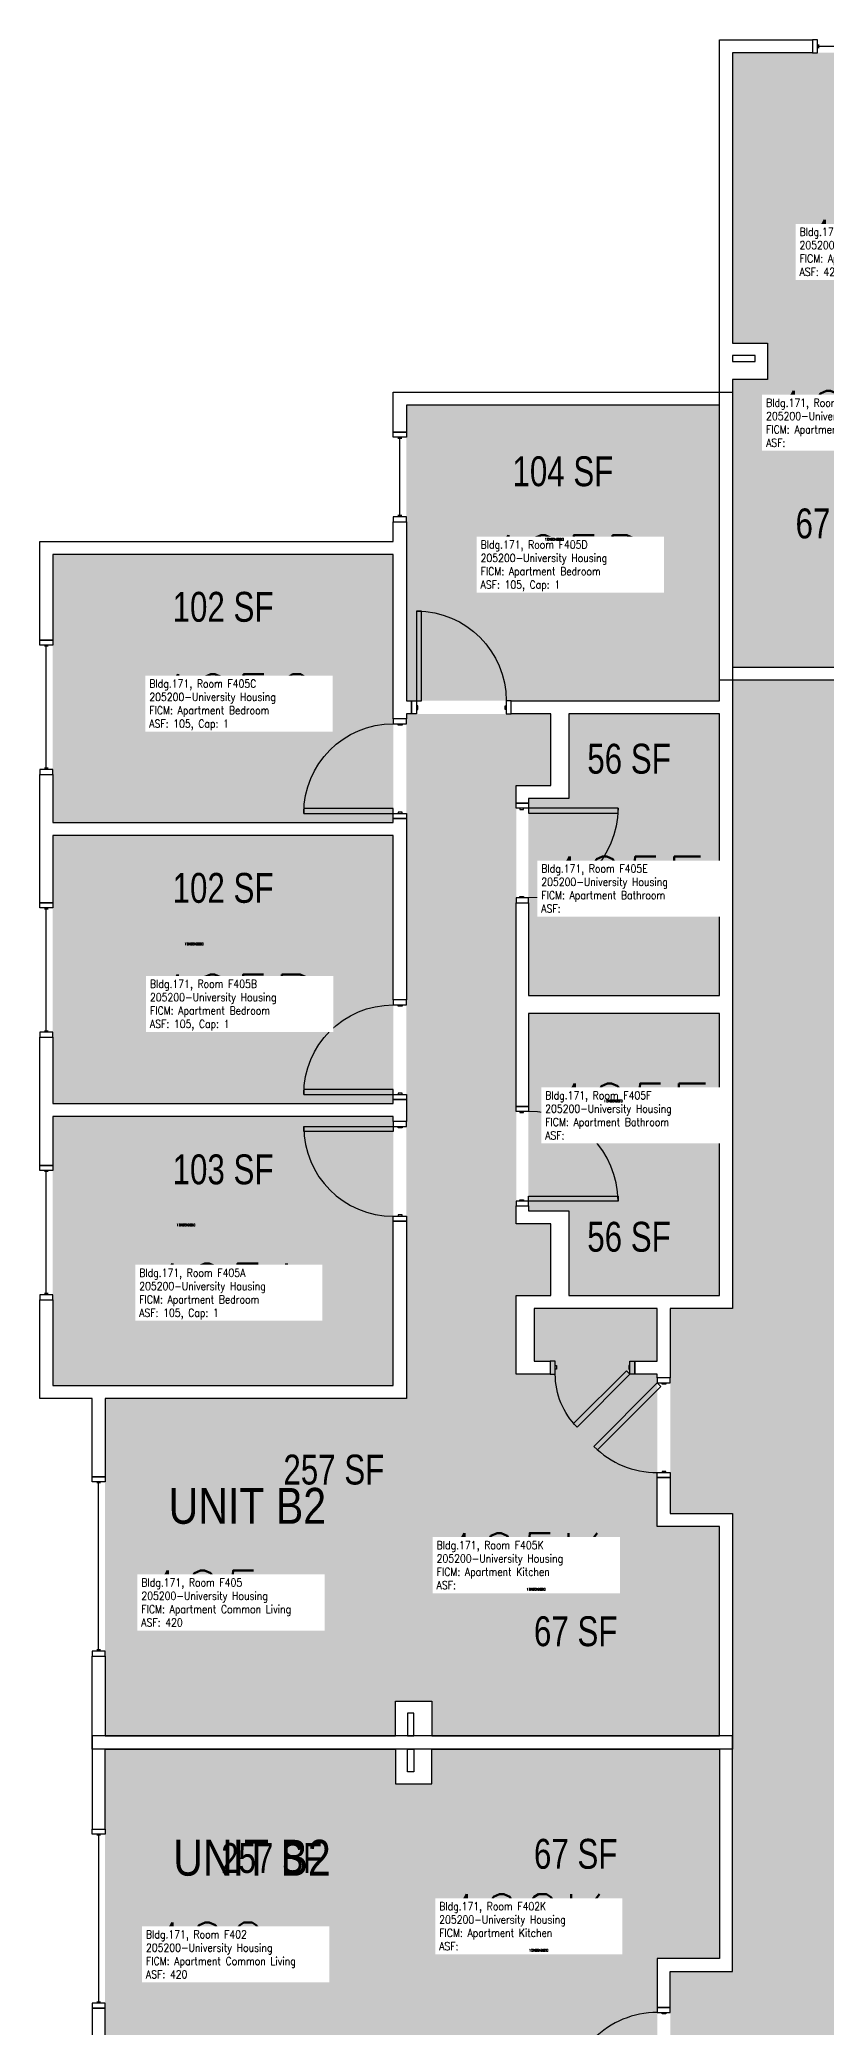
# Model space of a CAD drawing. Header units: inches. Extents: x -93 to 1643, y -75 to 1661.
# Drawn here: x -93 to 223, y 842 to 1640 of the extents above; entities that cross this region are included whole.
import ezdxf
from ezdxf.enums import TextEntityAlignment as Align

# ---------------------------------------------------------------- set-up
doc = ezdxf.new("R2010")
doc.units = ezdxf.units.IN
doc.header["$LTSCALE"] = 96
doc.header["$MEASUREMENT"] = 0
for name, color, linetype in [('A-AREA-IDEN', 1, 'Continuous'), ('A-DOOR', 2, 'Continuous'), ('A-GLAZ', 1, 'Continuous'), ('A-IDEN-RNUM', 7, 'Continuous'), ('A-IDEN-SNUM', 4, 'Continuous'), ('A-IDEN-VNUM', 4, 'Continuous'), ('A-WALL', 5, 'Continuous'), ('AREA-TEXT', 3, 'Continuous'), ('Rooms-Category-Color', 7, 'Continuous'), ('Rooms-College-Color', 7, 'Continuous'), ('Rooms-Department-Color', 7, 'Continuous'), ('Rooms-Division-Color', 7, 'Continuous'), ('Rooms-Information', 7, 'Continuous')]:
    doc.layers.add(name, color=color, linetype=linetype)
doc.styles.add('AREA', font='arial.ttf', dxfattribs={"width": 0.75, "height": 12})
doc.styles.add('ROOMSNUMBER', font='txt.shx', dxfattribs={"height": 0.03})
doc.styles.add('ROOMVNUMBER', font='simplex.shx', dxfattribs={"width": 0.85})
doc.styles.get("Standard").update_dxf_attribs({"font": 'ARIALN.TTF'})

msp = doc.modelspace()

# ---------------------------------------------------------------- hatches: boundary and pattern name
h = msp.add_hatch()
h.set_pattern_fill('ANSI31', color=256, style=0)
h.set_pattern_definition([(225, (-465.96835, 1557.48048), (-0.088388348, 0.088388348), [])])
h.paths.add_polyline_path([(117.98, 1226.01), (117.98, 1167.28), (127.19, 1167.28), (127.19, 1226.01)], flags=9)
at = {"layer": 'Rooms-Category-Color', "true_color": 0x728ef3}
for points in [[(185.12, 1634.5), (320.63, 1634.5), (320.63, 1513.5), (595.63, 1513.5), (595.63, 1455.5), (566.87, 1455.5), (566.87, 1469.37), (390.84, 1469.37), (390.84, 1455.5), (362.09, 1455.5), (362.09, 1469.37), (330.39, 1469.37), (330.39, 1455.75), (335.64, 1455.75), (335.64, 1462.12), (356.84, 1462.12), (356.84, 1412.75), (335.64, 1412.75), (335.64, 1421.75), (330.39, 1421.75), (330.39, 1412.75), (269.27, 1412.75), (269.27, 1503.25), (199.13, 1503.25), (199.13, 1517.87), (185.12, 1517.87)], [(185.12, 1503.25), (185.12, 1387.75), (269.27, 1387.75), (269.27, 1503.25)], [(179.88, 1492.99), (54.13, 1493), (54.13, 1374.25), (179.88, 1374.25)], [(-87.87, 1325.37), (-87.87, 1433), (48.88, 1433), (48.86, 1325.36), (-87.43, 1325.36)], [(-66.87, 958.5), (-66.87, 1094), (54.13, 1094), (54.13, 1369), (112.13, 1369), (112.13, 1340.25), (98.25, 1340.25), (98.25, 1164.22), (112.13, 1164.22), (112.13, 1135.47), (98.25, 1135.47), (98.25, 1103.77), (111.88, 1103.77), (111.88, 1109.02), (105.5, 1109.02), (105.5, 1130.22), (154.88, 1130.22), (154.88, 1109.02), (145.88, 1109.02), (145.88, 1103.77), (154.88, 1103.77), (154.88, 1042.64), (64.38, 1042.64), (64.38, 972.5), (49.75, 972.5), (49.75, 958.5)], [(103.13, 1334.99), (103.13, 1255.86), (179.88, 1255.86), (179.88, 1368.99), (119.38, 1369), (119.38, 1335)], [(-87.87, 1320.12), (-87.87, 1212.5), (48.86, 1212.49), (48.88, 1320.12), (-87.43, 1320.11)], [(179.88, 1248.59), (179.88, 1135.47), (119.38, 1135.47), (119.38, 1169.47), (103.13, 1169.47), (103.13, 1248.61)], [(-87.87, 1207.25), (-87.87, 1099.25), (48.88, 1099.25), (48.88, 1207.25), (-87.43, 1207.24)], [(64.38, 958.5), (179.88, 958.5), (179.88, 1042.64), (64.38, 1042.64)], [(-66.87, 953.25), (-66.87, 817.75), (54.13, 817.75), (54.13, 542.75), (112.13, 542.75), (112.13, 571.5), (98.25, 571.5), (98.25, 747.16), (112.13, 747.16), (112.13, 776.28), (98.25, 776.28), (98.25, 807.98), (111.88, 807.98), (111.88, 802.73), (105.5, 802.73), (105.5, 781.53), (154.88, 781.53), (154.88, 802.73), (145.88, 802.73), (145.88, 807.98), (154.88, 807.98), (154.88, 869.11), (64.38, 869.11), (64.38, 939.25), (49.75, 939.25), (49.75, 953.25)], [(64.38, 953.25), (179.88, 953.25), (179.88, 869.11), (64.38, 869.11)]]:
    msp.add_hatch(color=171, dxfattribs=at).paths.add_polyline_path(points)
at = {"layer": 'Rooms-Category-Color', "true_color": 0xadadad}
for points in [[(185.12, 1382.5), (274.52, 1382.5), (274.52, 1407.5), (356.84, 1407.5), (356.84, 1382.5), (685.25, 1382.5), (685.25, 1369), (693.25, 1369), (693.25, 1374), (724.88, 1374), (733.25, 1374), (733.25, 1372.5), (737.25, 1372.5), (737.25, 1477.5), (824.12, 1477.5), (824.12, 1382.5), (1192.16, 1382.5), (1192.16, 1407.5), (1274.48, 1407.5), (1274.48, 1382.5), (1363.87, 1382.5), (1363.87, 1322.5), (1138.87, 1322.5), (1138.87, 1202.75), (1051.88, 1202.75), (1051.88, 1322.5), (935.89, 1322.5), (935.89, 1286.5), (785.25, 1286.5), (785.25, 1300), (777.25, 1300), (777.25, 1295), (737.25, 1295), (737.25, 1296.5), (733.25, 1296.5), (733.25, 1286.5), (713.23, 1286.5), (622.11, 1286.5), (622.11, 1322.5), (185.12, 1322.5)], [(185.12, 211), (245.12, 211), (245.12, 332.39), (270.13, 332.39), (270.13, 414.72), (245.12, 414.72), (245.12, 1145.53), (270.13, 1145.53), (270.13, 1227.86), (245.12, 1227.86), (245.12, 1322.5), (185.12, 1322.5), (185.12, 1130.22), (160.13, 1130.22), (160.13, 1047.89), (185.12, 1047.89), (185.12, 863.86), (160.13, 863.86), (160.13, 781.53), (185.12, 781.53), (185.12, 353.5), (185.75, 353.5), (185.75, 244), (185.13, 244), (185.12, 243)]]:
    msp.add_hatch(color=253, dxfattribs=at).paths.add_polyline_path(points)
at = {"layer": 'Rooms-College-Color', "true_color": 0xadadad}
for points in [[(185.12, 1634.5), (320.63, 1634.5), (320.63, 1513.5), (595.63, 1513.5), (595.63, 1455.5), (566.87, 1455.5), (566.87, 1469.37), (390.84, 1469.37), (390.84, 1455.5), (362.09, 1455.5), (362.09, 1469.37), (330.39, 1469.37), (330.39, 1455.75), (335.64, 1455.75), (335.64, 1462.12), (356.84, 1462.12), (356.84, 1412.75), (335.64, 1412.75), (335.64, 1421.75), (330.39, 1421.75), (330.39, 1412.75), (269.27, 1412.75), (269.27, 1503.25), (199.13, 1503.25), (199.13, 1517.87), (185.12, 1517.87)], [(185.12, 1503.25), (185.12, 1387.75), (269.27, 1387.75), (269.27, 1503.25)], [(179.88, 1492.99), (54.13, 1493), (54.13, 1374.25), (179.88, 1374.25)], [(185.12, 1382.5), (274.52, 1382.5), (274.52, 1407.5), (356.84, 1407.5), (356.84, 1382.5), (685.25, 1382.5), (685.25, 1369), (693.25, 1369), (693.25, 1374), (724.88, 1374), (733.25, 1374), (733.25, 1372.5), (737.25, 1372.5), (737.25, 1477.5), (824.12, 1477.5), (824.12, 1382.5), (1192.16, 1382.5), (1192.16, 1407.5), (1274.48, 1407.5), (1274.48, 1382.5), (1363.87, 1382.5), (1363.87, 1322.5), (1138.87, 1322.5), (1138.87, 1202.75), (1051.88, 1202.75), (1051.88, 1322.5), (935.89, 1322.5), (935.89, 1286.5), (785.25, 1286.5), (785.25, 1300), (777.25, 1300), (777.25, 1295), (737.25, 1295), (737.25, 1296.5), (733.25, 1296.5), (733.25, 1286.5), (713.23, 1286.5), (622.11, 1286.5), (622.11, 1322.5), (185.12, 1322.5)], [(-87.87, 1325.37), (-87.87, 1433), (48.88, 1433), (48.86, 1325.36), (-87.43, 1325.36)], [(-66.87, 958.5), (-66.87, 1094), (54.13, 1094), (54.13, 1369), (112.13, 1369), (112.13, 1340.25), (98.25, 1340.25), (98.25, 1164.22), (112.13, 1164.22), (112.13, 1135.47), (98.25, 1135.47), (98.25, 1103.77), (111.88, 1103.77), (111.88, 1109.02), (105.5, 1109.02), (105.5, 1130.22), (154.88, 1130.22), (154.88, 1109.02), (145.88, 1109.02), (145.88, 1103.77), (154.88, 1103.77), (154.88, 1042.64), (64.38, 1042.64), (64.38, 972.5), (49.75, 972.5), (49.75, 958.5)], [(103.13, 1334.99), (103.13, 1255.86), (179.88, 1255.86), (179.88, 1368.99), (119.38, 1369), (119.38, 1335)], [(-87.87, 1320.12), (-87.87, 1212.5), (48.86, 1212.49), (48.88, 1320.12), (-87.43, 1320.11)], [(185.12, 211), (245.12, 211), (245.12, 332.39), (270.13, 332.39), (270.13, 414.72), (245.12, 414.72), (245.12, 1145.53), (270.13, 1145.53), (270.13, 1227.86), (245.12, 1227.86), (245.12, 1322.5), (185.12, 1322.5), (185.12, 1130.22), (160.13, 1130.22), (160.13, 1047.89), (185.12, 1047.89), (185.12, 863.86), (160.13, 863.86), (160.13, 781.53), (185.12, 781.53), (185.12, 353.5), (185.75, 353.5), (185.75, 244), (185.13, 244), (185.12, 243)], [(179.88, 1248.59), (179.88, 1135.47), (119.38, 1135.47), (119.38, 1169.47), (103.13, 1169.47), (103.13, 1248.61)], [(-87.87, 1207.25), (-87.87, 1099.25), (48.88, 1099.25), (48.88, 1207.25), (-87.43, 1207.24)], [(64.38, 958.5), (179.88, 958.5), (179.88, 1042.64), (64.38, 1042.64)], [(-66.87, 953.25), (-66.87, 817.75), (54.13, 817.75), (54.13, 542.75), (112.13, 542.75), (112.13, 571.5), (98.25, 571.5), (98.25, 747.16), (112.13, 747.16), (112.13, 776.28), (98.25, 776.28), (98.25, 807.98), (111.88, 807.98), (111.88, 802.73), (105.5, 802.73), (105.5, 781.53), (154.88, 781.53), (154.88, 802.73), (145.88, 802.73), (145.88, 807.98), (154.88, 807.98), (154.88, 869.11), (64.38, 869.11), (64.38, 939.25), (49.75, 939.25), (49.75, 953.25)], [(64.38, 953.25), (179.88, 953.25), (179.88, 869.11), (64.38, 869.11)]]:
    msp.add_hatch(color=253, dxfattribs=at).paths.add_polyline_path(points)
at = {"layer": 'Rooms-Department-Color', "true_color": 0x604aed}
for points in [[(185.12, 1634.5), (320.63, 1634.5), (320.63, 1513.5), (595.63, 1513.5), (595.63, 1455.5), (566.87, 1455.5), (566.87, 1469.37), (390.84, 1469.37), (390.84, 1455.5), (362.09, 1455.5), (362.09, 1469.37), (330.39, 1469.37), (330.39, 1455.75), (335.64, 1455.75), (335.64, 1462.12), (356.84, 1462.12), (356.84, 1412.75), (335.64, 1412.75), (335.64, 1421.75), (330.39, 1421.75), (330.39, 1412.75), (269.27, 1412.75), (269.27, 1503.25), (199.13, 1503.25), (199.13, 1517.87), (185.12, 1517.87)], [(185.12, 1503.25), (185.12, 1387.75), (269.27, 1387.75), (269.27, 1503.25)], [(179.88, 1492.99), (54.13, 1493), (54.13, 1374.25), (179.88, 1374.25)], [(-87.87, 1325.37), (-87.87, 1433), (48.88, 1433), (48.86, 1325.36), (-87.43, 1325.36)], [(-66.87, 958.5), (-66.87, 1094), (54.13, 1094), (54.13, 1369), (112.13, 1369), (112.13, 1340.25), (98.25, 1340.25), (98.25, 1164.22), (112.13, 1164.22), (112.13, 1135.47), (98.25, 1135.47), (98.25, 1103.77), (111.88, 1103.77), (111.88, 1109.02), (105.5, 1109.02), (105.5, 1130.22), (154.88, 1130.22), (154.88, 1109.02), (145.88, 1109.02), (145.88, 1103.77), (154.88, 1103.77), (154.88, 1042.64), (64.38, 1042.64), (64.38, 972.5), (49.75, 972.5), (49.75, 958.5)], [(103.13, 1334.99), (103.13, 1255.86), (179.88, 1255.86), (179.88, 1368.99), (119.38, 1369), (119.38, 1335)], [(-87.87, 1320.12), (-87.87, 1212.5), (48.86, 1212.49), (48.88, 1320.12), (-87.43, 1320.11)], [(179.88, 1248.59), (179.88, 1135.47), (119.38, 1135.47), (119.38, 1169.47), (103.13, 1169.47), (103.13, 1248.61)], [(-87.87, 1207.25), (-87.87, 1099.25), (48.88, 1099.25), (48.88, 1207.25), (-87.43, 1207.24)], [(64.38, 958.5), (179.88, 958.5), (179.88, 1042.64), (64.38, 1042.64)], [(-66.87, 953.25), (-66.87, 817.75), (54.13, 817.75), (54.13, 542.75), (112.13, 542.75), (112.13, 571.5), (98.25, 571.5), (98.25, 747.16), (112.13, 747.16), (112.13, 776.28), (98.25, 776.28), (98.25, 807.98), (111.88, 807.98), (111.88, 802.73), (105.5, 802.73), (105.5, 781.53), (154.88, 781.53), (154.88, 802.73), (145.88, 802.73), (145.88, 807.98), (154.88, 807.98), (154.88, 869.11), (64.38, 869.11), (64.38, 939.25), (49.75, 939.25), (49.75, 953.25)], [(64.38, 953.25), (179.88, 953.25), (179.88, 869.11), (64.38, 869.11)]]:
    msp.add_hatch(color=173, dxfattribs=at).paths.add_polyline_path(points)
at = {"layer": 'Rooms-Department-Color', "true_color": 0xacacac}
for points in [[(185.12, 1382.5), (274.52, 1382.5), (274.52, 1407.5), (356.84, 1407.5), (356.84, 1382.5), (685.25, 1382.5), (685.25, 1369), (693.25, 1369), (693.25, 1374), (724.88, 1374), (733.25, 1374), (733.25, 1372.5), (737.25, 1372.5), (737.25, 1477.5), (824.12, 1477.5), (824.12, 1382.5), (1192.16, 1382.5), (1192.16, 1407.5), (1274.48, 1407.5), (1274.48, 1382.5), (1363.87, 1382.5), (1363.87, 1322.5), (1138.87, 1322.5), (1138.87, 1202.75), (1051.88, 1202.75), (1051.88, 1322.5), (935.89, 1322.5), (935.89, 1286.5), (785.25, 1286.5), (785.25, 1300), (777.25, 1300), (777.25, 1295), (737.25, 1295), (737.25, 1296.5), (733.25, 1296.5), (733.25, 1286.5), (713.23, 1286.5), (622.11, 1286.5), (622.11, 1322.5), (185.12, 1322.5)], [(185.12, 211), (245.12, 211), (245.12, 332.39), (270.13, 332.39), (270.13, 414.72), (245.12, 414.72), (245.12, 1145.53), (270.13, 1145.53), (270.13, 1227.86), (245.12, 1227.86), (245.12, 1322.5), (185.12, 1322.5), (185.12, 1130.22), (160.13, 1130.22), (160.13, 1047.89), (185.12, 1047.89), (185.12, 863.86), (160.13, 863.86), (160.13, 781.53), (185.12, 781.53), (185.12, 353.5), (185.75, 353.5), (185.75, 244), (185.13, 244), (185.12, 243)]]:
    msp.add_hatch(color=253, dxfattribs=at).paths.add_polyline_path(points)
at = {"layer": 'Rooms-Division-Color', "true_color": 0x604aed}
for points in [[(185.12, 1634.5), (320.63, 1634.5), (320.63, 1513.5), (595.63, 1513.5), (595.63, 1455.5), (566.87, 1455.5), (566.87, 1469.37), (390.84, 1469.37), (390.84, 1455.5), (362.09, 1455.5), (362.09, 1469.37), (330.39, 1469.37), (330.39, 1455.75), (335.64, 1455.75), (335.64, 1462.12), (356.84, 1462.12), (356.84, 1412.75), (335.64, 1412.75), (335.64, 1421.75), (330.39, 1421.75), (330.39, 1412.75), (269.27, 1412.75), (269.27, 1503.25), (199.13, 1503.25), (199.13, 1517.87), (185.12, 1517.87)], [(185.12, 1503.25), (185.12, 1387.75), (269.27, 1387.75), (269.27, 1503.25)], [(179.88, 1492.99), (54.13, 1493), (54.13, 1374.25), (179.88, 1374.25)], [(-87.87, 1325.37), (-87.87, 1433), (48.88, 1433), (48.86, 1325.36), (-87.43, 1325.36)], [(-66.87, 958.5), (-66.87, 1094), (54.13, 1094), (54.13, 1369), (112.13, 1369), (112.13, 1340.25), (98.25, 1340.25), (98.25, 1164.22), (112.13, 1164.22), (112.13, 1135.47), (98.25, 1135.47), (98.25, 1103.77), (111.88, 1103.77), (111.88, 1109.02), (105.5, 1109.02), (105.5, 1130.22), (154.88, 1130.22), (154.88, 1109.02), (145.88, 1109.02), (145.88, 1103.77), (154.88, 1103.77), (154.88, 1042.64), (64.38, 1042.64), (64.38, 972.5), (49.75, 972.5), (49.75, 958.5)], [(103.13, 1334.99), (103.13, 1255.86), (179.88, 1255.86), (179.88, 1368.99), (119.38, 1369), (119.38, 1335)], [(-87.87, 1320.12), (-87.87, 1212.5), (48.86, 1212.49), (48.88, 1320.12), (-87.43, 1320.11)], [(179.88, 1248.59), (179.88, 1135.47), (119.38, 1135.47), (119.38, 1169.47), (103.13, 1169.47), (103.13, 1248.61)], [(-87.87, 1207.25), (-87.87, 1099.25), (48.88, 1099.25), (48.88, 1207.25), (-87.43, 1207.24)], [(64.38, 958.5), (179.88, 958.5), (179.88, 1042.64), (64.38, 1042.64)], [(-66.87, 953.25), (-66.87, 817.75), (54.13, 817.75), (54.13, 542.75), (112.13, 542.75), (112.13, 571.5), (98.25, 571.5), (98.25, 747.16), (112.13, 747.16), (112.13, 776.28), (98.25, 776.28), (98.25, 807.98), (111.88, 807.98), (111.88, 802.73), (105.5, 802.73), (105.5, 781.53), (154.88, 781.53), (154.88, 802.73), (145.88, 802.73), (145.88, 807.98), (154.88, 807.98), (154.88, 869.11), (64.38, 869.11), (64.38, 939.25), (49.75, 939.25), (49.75, 953.25)], [(64.38, 953.25), (179.88, 953.25), (179.88, 869.11), (64.38, 869.11)]]:
    msp.add_hatch(color=173, dxfattribs=at).paths.add_polyline_path(points)
at = {"layer": 'Rooms-Division-Color', "true_color": 0xadadad}
for points in [[(185.12, 1382.5), (274.52, 1382.5), (274.52, 1407.5), (356.84, 1407.5), (356.84, 1382.5), (685.25, 1382.5), (685.25, 1369), (693.25, 1369), (693.25, 1374), (724.88, 1374), (733.25, 1374), (733.25, 1372.5), (737.25, 1372.5), (737.25, 1477.5), (824.12, 1477.5), (824.12, 1382.5), (1192.16, 1382.5), (1192.16, 1407.5), (1274.48, 1407.5), (1274.48, 1382.5), (1363.87, 1382.5), (1363.87, 1322.5), (1138.87, 1322.5), (1138.87, 1202.75), (1051.88, 1202.75), (1051.88, 1322.5), (935.89, 1322.5), (935.89, 1286.5), (785.25, 1286.5), (785.25, 1300), (777.25, 1300), (777.25, 1295), (737.25, 1295), (737.25, 1296.5), (733.25, 1296.5), (733.25, 1286.5), (713.23, 1286.5), (622.11, 1286.5), (622.11, 1322.5), (185.12, 1322.5)], [(185.12, 211), (245.12, 211), (245.12, 332.39), (270.13, 332.39), (270.13, 414.72), (245.12, 414.72), (245.12, 1145.53), (270.13, 1145.53), (270.13, 1227.86), (245.12, 1227.86), (245.12, 1322.5), (185.12, 1322.5), (185.12, 1130.22), (160.13, 1130.22), (160.13, 1047.89), (185.12, 1047.89), (185.12, 863.86), (160.13, 863.86), (160.13, 781.53), (185.12, 781.53), (185.12, 353.5), (185.75, 353.5), (185.75, 244), (185.13, 244), (185.12, 243)]]:
    msp.add_hatch(color=253, dxfattribs=at).paths.add_polyline_path(points)

# ---------------------------------------------------------------- linework, layer by layer
at = {"layer": 'A-DOOR'}
for points in [[(58.25, 1374.25), (60.25, 1374.25), (60.25, 1410.25), (58.25, 1410.25)], [(58.25, 1369), (56.25, 1369), (56.25, 1374.25), (58.25, 1374.25)], [(94.25, 1369), (96.25, 1369), (96.25, 1374.25), (94.25, 1374.25)], [(54.13, 1365), (54.13, 1367), (48.88, 1367), (48.88, 1365)], [(52.38, 1365), (52.38, 1364.5), (50.88, 1364.5), (50.88, 1365)], [(58.25, 1370.75), (58.75, 1370.75), (58.75, 1372.25), (58.25, 1372.25)], [(94.25, 1370.75), (93.75, 1370.75), (93.75, 1372.25), (94.25, 1372.25)], [(98.25, 1331.11), (98.25, 1333.11), (103.13, 1333.11), (103.13, 1331.11)], [(48.88, 1329), (48.88, 1331), (12.88, 1331), (12.88, 1329)], [(54.13, 1329), (54.13, 1327), (48.88, 1327), (48.88, 1329)], [(52.38, 1329), (52.38, 1329.5), (50.88, 1329.5), (50.88, 1329)], [(99.63, 1331.11), (99.63, 1330.61), (101.13, 1330.61), (101.13, 1331.11)], [(103.13, 1331.11), (103.13, 1329.11), (139.13, 1329.11), (139.13, 1331.11)], [(98.25, 1295.11), (98.25, 1293.11), (103.13, 1293.11), (103.13, 1295.11)], [(99.63, 1295.11), (99.63, 1295.61), (101.13, 1295.61), (101.13, 1295.11)], [(54.13, 1252.12), (54.13, 1254.12), (48.88, 1254.12), (48.88, 1252.12)], [(52.38, 1252.12), (52.38, 1251.62), (50.88, 1251.62), (50.88, 1252.12)], [(48.88, 1216.12), (48.88, 1218.12), (12.88, 1218.12), (12.88, 1216.12)], [(54.13, 1216.12), (54.13, 1214.12), (48.88, 1214.12), (48.88, 1216.12)], [(52.38, 1216.12), (52.38, 1216.62), (50.88, 1216.62), (50.88, 1216.12)], [(98.25, 1209.36), (98.25, 1211.36), (103.13, 1211.36), (103.13, 1209.36)], [(99.63, 1209.36), (99.63, 1208.86), (101.13, 1208.86), (101.13, 1209.36)], [(48.88, 1203.25), (48.88, 1201.25), (12.88, 1201.25), (12.88, 1203.25)], [(54.13, 1203.25), (54.13, 1205.25), (48.88, 1205.25), (48.88, 1203.25)], [(52.38, 1203.25), (52.38, 1202.75), (50.88, 1202.75), (50.88, 1203.25)], [(99.63, 1173.36), (99.63, 1173.86), (101.13, 1173.86), (101.13, 1173.36)], [(103.13, 1173.36), (103.13, 1175.36), (139.13, 1175.36), (139.13, 1173.36)], [(54.13, 1167.25), (54.13, 1165.25), (48.88, 1165.25), (48.88, 1167.25)], [(52.38, 1167.25), (52.38, 1167.75), (50.88, 1167.75), (50.88, 1167.25)], [(98.25, 1173.36), (98.25, 1171.36), (103.13, 1171.36), (103.13, 1173.36)], [(113.92, 1109.02), (111.92, 1109.02), (111.92, 1103.77), (113.92, 1103.77)], [(113.92, 1107.27), (114.42, 1107.27), (114.42, 1105.77), (113.92, 1105.77)], [(143.92, 1103.77), (142.51, 1105.18), (121.3, 1083.97), (122.71, 1082.55)], [(143.92, 1107.27), (143.42, 1107.27), (143.42, 1105.77), (143.92, 1105.77)], [(143.92, 1109.02), (145.92, 1109.02), (145.92, 1103.77), (143.92, 1103.77)], [(160.13, 1100.28), (160.13, 1102.28), (154.88, 1102.28), (154.88, 1100.28)], [(154.88, 1100.28), (156.29, 1098.87), (130.83, 1073.41), (129.42, 1074.82)], [(158.38, 1100.28), (158.38, 1099.78), (156.88, 1099.78), (156.88, 1100.28)], [(160.13, 1064.28), (160.13, 1062.28), (154.88, 1062.28), (154.88, 1064.28)], [(158.38, 1064.28), (158.38, 1064.78), (156.88, 1064.78), (156.88, 1064.28)], [(160.13, 847.47), (160.13, 849.47), (154.88, 849.47), (154.88, 847.47)], [(158.38, 847.47), (158.38, 846.97), (156.88, 846.97), (156.88, 847.47)]]:
    msp.add_lwpolyline(points, close=True, dxfattribs=at)
at = {"layer": 'A-DOOR', "extrusion": (0, 0, -1)}
for centre, radius, start, end in [((-58.25, 1374.25), 36, 90, 180), ((-48.88, 1329), 36, 0, 90), ((-103.13, 1331.11), 36, 180, 270), ((-48.88, 1216.12), 36, 0, 90), ((-143.92, 1103.77), 30, 315, 0)]:
    msp.add_arc(centre, radius, start, end, dxfattribs=at)
at = {"layer": 'A-DOOR'}
for centre, start, end in [((103.13, 1173.36), 0, 90), ((48.88, 1203.25), 180, 270), ((154.88, 1100.28), 225, 270), ((154.88, 811.47), 90, 135)]:
    msp.add_arc(centre, 36, start, end, dxfattribs=at)
at = {"layer": 'A-GLAZ'}
for p, q in [((219.74, 1636.37), (219.74, 1637.87)), ((219.74, 1637.12), (286.74, 1637.12)), ((52.25, 1479.62), (50.75, 1479.62)), ((51.5, 1448.62), (51.5, 1479.62)), ((52.25, 1448.62), (50.75, 1448.62)), ((-89.75, 1396.15), (-91.25, 1396.15)), ((-90.5, 1347.15), (-90.5, 1396.15)), ((-89.75, 1347.15), (-91.25, 1347.15)), ((-89.75, 1290.62), (-91.25, 1290.62)), ((-90.5, 1241.62), (-90.5, 1290.62)), ((-89.75, 1241.62), (-91.25, 1241.62)), ((-89.75, 1185.15), (-91.25, 1185.15)), ((-90.5, 1136.15), (-90.5, 1185.15)), ((-89.75, 1136.15), (-91.25, 1136.15)), ((-68.75, 1060.11), (-70.25, 1060.11)), ((-69.5, 993.11), (-69.5, 1060.11)), ((-68.75, 993.11), (-70.25, 993.11)), ((-68.75, 918.63), (-70.25, 918.63)), ((-69.5, 918.63), (-69.5, 851.63)), ((-68.75, 851.63), (-70.25, 851.63))]:
    msp.add_line(p, q, dxfattribs=at)
for points in [[(219.24, 1639.75), (217.24, 1639.75), (217.24, 1634.5), (219.24, 1634.5)], [(48.88, 1480.12), (48.88, 1482.12), (54.13, 1482.12), (54.13, 1480.12)], [(48.88, 1448.12), (48.88, 1446.12), (54.13, 1446.12), (54.13, 1448.12)], [(-93.12, 1396.65), (-93.12, 1398.65), (-87.87, 1398.65), (-87.87, 1396.65)], [(-93.12, 1346.65), (-93.12, 1344.65), (-87.87, 1344.65), (-87.87, 1346.65)], [(-93.12, 1291.12), (-93.12, 1293.12), (-87.87, 1293.12), (-87.87, 1291.12)], [(-93.12, 1241.12), (-93.12, 1239.12), (-87.87, 1239.12), (-87.87, 1241.12)], [(-93.12, 1185.65), (-93.12, 1187.65), (-87.87, 1187.65), (-87.87, 1185.65)], [(-93.12, 1135.65), (-93.12, 1133.65), (-87.87, 1133.65), (-87.87, 1135.65)], [(-72.12, 1060.61), (-72.12, 1062.61), (-66.87, 1062.61), (-66.87, 1060.61)], [(-72.12, 992.61), (-72.12, 990.61), (-66.87, 990.61), (-66.87, 992.61)], [(-72.12, 919.13), (-72.12, 921.13), (-66.87, 921.13), (-66.87, 919.13)], [(-72.12, 851.13), (-72.12, 849.13), (-66.87, 849.13), (-66.87, 851.13)]]:
    msp.add_lwpolyline(points, close=True, dxfattribs=at)
at = {"layer": 'A-WALL'}
for p, q in [((179.88, 1639.75), (217.24, 1639.75)), ((179.88, 1382.5), (179.88, 1639.75)), ((217.24, 1639.75), (217.24, 1634.5)), ((217.24, 1634.5), (185.12, 1634.5)), ((185.12, 1634.5), (185.12, 1517.87)), ((185.12, 1517.87), (199.13, 1517.87)), ((199.13, 1517.87), (199.13, 1503.25)), ((185.12, 1513), (185.12, 1510.5)), ((194.25, 1513), (185.12, 1513)), ((185.12, 1510.5), (194.25, 1510.5)), ((194.25, 1510.5), (194.25, 1513)), ((185.12, 1503.25), (185.12, 1387.75)), ((199.13, 1503.25), (185.12, 1503.25)), ((48.88, 1482.12), (48.88, 1498.25)), ((48.88, 1498.25), (185.12, 1498.25)), ((54.13, 1493), (54.13, 1482.12)), ((179.88, 1493), (54.13, 1493)), ((179.88, 1374.25), (179.88, 1493)), ((185.12, 1498.25), (185.12, 1369.62)), ((54.13, 1482.12), (48.88, 1482.12)), ((48.88, 1438.25), (48.88, 1446.12)), ((48.88, 1446.12), (54.13, 1446.12)), ((54.13, 1446.12), (54.13, 1437.62)), ((-93.12, 1438.25), (48.88, 1438.25)), ((-93.12, 1398.65), (-93.12, 1438.25)), ((54.13, 1437.62), (54.13, 1374.25)), ((48.88, 1433), (-87.87, 1433)), ((-87.87, 1433), (-87.87, 1398.65)), ((48.88, 1367), (48.88, 1433)), ((-87.87, 1398.65), (-93.12, 1398.65)), ((274.52, 1382.5), (179.88, 1382.5)), ((185.12, 1387.75), (269.27, 1387.75)), ((54.13, 1374.25), (56.25, 1374.25)), ((56.25, 1374.25), (56.25, 1369)), ((96.25, 1369), (96.25, 1374.25)), ((96.25, 1374.25), (98.88, 1374.25)), ((98.88, 1374.25), (179.88, 1374.25)), ((54.13, 1367), (48.88, 1367)), ((54.13, 1369), (54.13, 1367)), ((56.25, 1369), (54.13, 1369)), ((98.88, 1369), (96.25, 1369)), ((112.13, 1369), (98.88, 1369)), ((112.13, 1340.25), (112.13, 1369)), ((179.88, 1369), (119.38, 1369)), ((119.38, 1369), (119.38, 1335)), ((179.88, 1255.86), (179.88, 1369)), ((185.12, 1369.62), (185.12, 1130.22)), ((-93.12, 1344.65), (-87.87, 1344.65)), ((-93.12, 1293.12), (-93.12, 1344.65)), ((-87.87, 1344.65), (-87.87, 1325.37)), ((98.25, 1333.11), (98.25, 1340.25)), ((98.25, 1340.25), (112.13, 1340.25)), ((103.13, 1333.11), (98.25, 1333.11)), ((103.13, 1335), (103.13, 1333.11)), ((119.38, 1335), (103.13, 1335)), ((-87.87, 1325.37), (48.88, 1325.37)), ((48.88, 1325.37), (48.88, 1327)), ((48.88, 1327), (54.13, 1327)), ((54.13, 1327), (54.13, 1254.12)), ((48.88, 1320.12), (-87.87, 1320.12)), ((-87.87, 1320.12), (-87.87, 1293.12)), ((48.88, 1254.12), (48.88, 1320.12)), ((-87.87, 1293.12), (-93.12, 1293.12)), ((98.25, 1211.36), (98.25, 1293.11)), ((98.25, 1293.11), (103.13, 1293.11)), ((103.13, 1293.11), (103.13, 1255.86)), ((54.13, 1254.12), (48.88, 1254.12)), ((103.13, 1255.86), (179.88, 1255.86)), ((103.13, 1248.61), (103.13, 1211.36)), ((179.88, 1248.61), (103.13, 1248.61)), ((179.88, 1135.47), (179.88, 1248.61)), ((-93.12, 1187.65), (-93.12, 1239.12)), ((-93.12, 1239.12), (-87.87, 1239.12)), ((-87.87, 1239.12), (-87.87, 1212.5)), ((48.88, 1212.5), (48.88, 1214.12)), ((48.88, 1214.12), (54.13, 1214.12)), ((54.13, 1214.12), (54.13, 1205.25)), ((-87.87, 1212.5), (48.88, 1212.5)), ((-87.87, 1207.25), (-87.87, 1187.65)), ((48.88, 1207.25), (-87.87, 1207.25)), ((48.88, 1205.25), (48.88, 1207.25)), ((103.13, 1211.36), (98.25, 1211.36)), ((54.13, 1205.25), (48.88, 1205.25)), ((-87.87, 1187.65), (-93.12, 1187.65)), ((98.25, 1164.22), (98.25, 1171.36)), ((98.25, 1171.36), (103.13, 1171.36)), ((103.13, 1171.36), (103.13, 1169.47)), ((103.13, 1169.47), (119.38, 1169.47)), ((119.38, 1169.47), (119.38, 1135.47)), ((48.88, 1099.25), (48.88, 1165.25)), ((48.88, 1165.25), (54.13, 1165.25)), ((54.13, 1165.25), (54.13, 1094)), ((112.13, 1164.22), (98.25, 1164.22)), ((112.13, 1135.47), (112.13, 1164.22)), ((-93.12, 1094), (-93.12, 1133.65)), ((-93.12, 1133.65), (-87.87, 1133.65)), ((-87.87, 1133.65), (-87.87, 1099.25)), ((98.25, 1103.77), (98.25, 1135.47)), ((98.25, 1135.47), (112.13, 1135.47)), ((119.38, 1135.47), (179.88, 1135.47)), ((105.5, 1130.22), (105.5, 1109.02)), ((154.88, 1130.22), (105.5, 1130.22)), ((154.88, 1109.02), (154.88, 1130.22)), ((160.13, 1130.22), (160.13, 1102.28)), ((185.12, 1130.22), (160.13, 1130.22)), ((111.92, 1103.77), (98.25, 1103.77)), ((105.5, 1109.02), (111.92, 1109.02)), ((111.92, 1109.02), (111.92, 1103.77)), ((145.92, 1103.77), (145.92, 1109.02)), ((145.92, 1109.02), (154.88, 1109.02)), ((154.88, 1103.77), (145.92, 1103.77)), ((154.88, 1102.28), (154.88, 1103.77)), ((160.13, 1102.28), (154.88, 1102.28)), ((-72.12, 1094), (-93.12, 1094)), ((-87.87, 1099.25), (48.88, 1099.25)), ((-72.12, 1062.61), (-72.12, 1094)), ((54.13, 1094), (-66.87, 1094)), ((-66.87, 1094), (-66.87, 1062.61)), ((-66.87, 1062.61), (-72.12, 1062.61)), ((154.88, 1042.64), (154.88, 1062.28)), ((154.88, 1062.28), (160.13, 1062.28)), ((160.13, 1062.28), (160.13, 1047.89)), ((160.13, 1047.89), (185.12, 1047.89)), ((185.12, 1047.89), (185.12, 953.25)), ((179.88, 1042.64), (154.88, 1042.64)), ((179.88, 958.5), (179.88, 1042.64)), ((-72.12, 953.25), (-72.12, 990.61)), ((-72.12, 990.61), (-66.87, 990.61)), ((-66.87, 990.61), (-66.87, 958.5)), ((49.75, 972.5), (64.38, 972.5)), ((49.75, 958.5), (49.75, 972.5)), ((57.13, 967.62), (54.63, 967.62)), ((54.63, 967.62), (54.63, 958.5)), ((57.13, 958.5), (57.13, 967.62)), ((64.38, 972.5), (64.38, 958.5)), ((-72.12, 958.5), (-72.12, 921.13)), ((185.12, 958.5), (-72.12, 958.5)), ((-66.87, 958.5), (49.75, 958.5)), ((54.63, 958.5), (57.13, 958.5)), ((64.38, 958.5), (179.88, 958.5)), ((185.12, 863.86), (185.12, 958.5)), ((185.12, 953.25), (-72.12, 953.25)), ((-66.87, 921.13), (-66.87, 953.25)), ((-66.87, 953.25), (49.75, 953.25)), ((49.75, 953.25), (49.75, 939.25)), ((54.63, 953.25), (57.13, 953.25)), ((54.63, 944.12), (54.63, 953.25)), ((57.13, 953.25), (57.13, 944.12)), ((64.38, 953.25), (179.88, 953.25)), ((64.38, 939.25), (64.38, 953.25)), ((179.88, 953.25), (179.88, 869.11)), ((57.13, 944.12), (54.63, 944.12)), ((49.75, 939.25), (64.38, 939.25)), ((-72.12, 921.13), (-66.87, 921.13)), ((154.88, 869.11), (154.88, 849.47)), ((179.88, 869.11), (154.88, 869.11)), ((160.13, 849.47), (160.13, 863.86)), ((160.13, 863.86), (185.12, 863.86)), ((-72.12, 849.13), (-72.12, 817.75)), ((-66.87, 849.13), (-72.12, 849.13)), ((-66.87, 817.75), (-66.87, 849.13)), ((154.88, 849.47), (160.13, 849.47))]:
    msp.add_line(p, q, dxfattribs=at)

# ---------------------------------------------------------------- texts
at = {"layer": 'A-AREA-IDEN'}
for p in [(-9.73, 1043.72), (-7.87, 902.4)]:
    msp.add_text('UNIT B2', height=14.4, dxfattribs=at).set_placement(p, align=Align.CENTER)
at = {"layer": 'A-IDEN-RNUM', "style": 'ROOMSNUMBER', "width": 0.85}
for s, p in [('0406-K0', (218.21, 1486.79)), ('0405-D0', (113.5, 1439.12)), ('0405-C0', (-30.54, 1382.25)), ('0405-E0', (138.92, 1301.98)), ('0405-B0', (-31.19, 1276.56)), ('0405-F0', (137.24, 1213.49)), ('0405-A0', (-34.44, 1163.74)), ('0405-K0', (106.19, 1017.43)), ('0405-00', (-30.46, 1013)), ('0402-00', (-29.5, 872.5)), ('0402-K0', (107.21, 872.4))]:
    msp.add_text(s, height=1, dxfattribs=at).set_placement(p, align=Align.MIDDLE_CENTER)
at = {"layer": 'A-IDEN-SNUM', "style": 'ROOMSNUMBER', "width": 0.85}
for s, p in [('1710F406K0', (218.21, 1486.79)), ('1710F405D0', (113.5, 1439.12)), ('1710F405C0', (-30.54, 1382.25)), ('1710F405E0', (138.92, 1301.98)), ('1710F405B0', (-31.19, 1276.56)), ('1710F405F0', (137.24, 1213.49)), ('1710F405A0', (-34.44, 1163.74)), ('1710F405K0', (106.19, 1017.43)), ('1710F40500', (-30.46, 1013)), ('1710F40200', (-29.5, 872.5)), ('1710F402K0', (107.21, 872.4))]:
    msp.add_text(s, height=1, dxfattribs=at).set_placement(p, align=Align.MIDDLE_CENTER)
at = {"layer": 'A-IDEN-VNUM', "style": 'ROOMVNUMBER', "width": 0.85}
for s, p in [('406', (236.16, 1556.17)), ('406K', (232.3, 1487.53)), ('405D', (117.64, 1429.48)), ('405C', (-14.96, 1373.65)), ('405E', (141.56, 1300.45)), ('405B', (-15.16, 1253.05)), ('405F', (143.12, 1209.36)), ('405A', (-18.56, 1137.03)), ('405K', (99.99, 1028.71)), ('405', (-27.73, 1013.72)), ('402K', (101.01, 883.68)), ('402', (-25.87, 872.4))]:
    msp.add_text(s, height=22.5, dxfattribs=at).set_placement(p, align=Align.MIDDLE_CENTER)
at = {"layer": 'AREA-TEXT', "style": 'AREA', "width": 0.75}
for s, p in [('104 SF', (117, 1466.44)), ('67 SF', (227.2, 1445.5)), ('102 SF', (-19.5, 1412)), ('56 SF', (143.56, 1351)), ('102 SF', (-19.5, 1299.12)), ('103 SF', (-19.5, 1186.07)), ('56 SF', (143.55, 1159)), ('257 SF', (25, 1065.5)), ('67 SF', (122.13, 1000.57)), ('257 SF', (0, 909.5)), ('67 SF', (122.13, 911.18))]:
    msp.add_text(s, height=12, dxfattribs=at).set_placement(p, align=Align.MIDDLE_CENTER)

# ---------------------------------------------------------------- next in the draw order: texts
at = {"layer": 'Rooms-Information', "char_height": 3.2143, "width": 72, "attachment_point": 7, "style": 'ROOMVNUMBER', "bg_fill": 3, "box_fill_scale": 1.5, "bg_fill_color": 256, "bg_fill_true_color": 13158600, "bg_fill_transparency": 0}
for s, insert in [('Bldg.171, Room F406^M^J205200-University Housing^M^JFICM: Apartment Common Living^M^JASF: 420', (212.03, 1544.92)), ('Bldg.171, Room F406K^M^J205200-University Housing^M^JFICM: Apartment Kitchen^M^JASF: ', (198.61, 1476.28)), ('Bldg.171, Room F405D^M^J205200-University Housing^M^JFICM: Apartment Bedroom^M^JASF: 105, Cap: 1', (83.94, 1418.23)), ('Bldg.171, Room F405C^M^J205200-University Housing^M^JFICM: Apartment Bedroom^M^JASF: 105, Cap: 1', (-49.11, 1362.4)), ('Bldg.171, Room F405E^M^J205200-University Housing^M^JFICM: Apartment Bathroom^M^JASF: ', (108.32, 1289.2)), ('Bldg.171, Room F405B^M^J205200-University Housing^M^JFICM: Apartment Bedroom^M^JASF: 105, Cap: 1', (-48.85, 1241.8)), ('Bldg.171, Room F405F^M^J205200-University Housing^M^JFICM: Apartment Bathroom^M^JASF: ', (109.88, 1198.11)), ('Bldg.171, Room F405A^M^J205200-University Housing^M^JFICM: Apartment Bedroom^M^JASF: 105, Cap: 1', (-53.17, 1125.78)), ('Bldg.171, Room F405K^M^J205200-University Housing^M^JFICM: Apartment Kitchen^M^JASF: ', (66.29, 1017.46)), ('Bldg.171, Room F405^M^J205200-University Housing^M^JFICM: Apartment Common Living^M^JASF: 420', (-52.32, 1002.47)), ('Bldg.171, Room F402K^M^J205200-University Housing^M^JFICM: Apartment Kitchen^M^JASF: ', (67.31, 872.43)), ('Bldg.171, Room F402^M^J205200-University Housing^M^JFICM: Apartment Common Living^M^JASF: 420', (-50.46, 861.15))]:
    msp.add_mtext(s, dxfattribs=dict(at, insert=insert))

doc.saveas('drawing.dxf')
